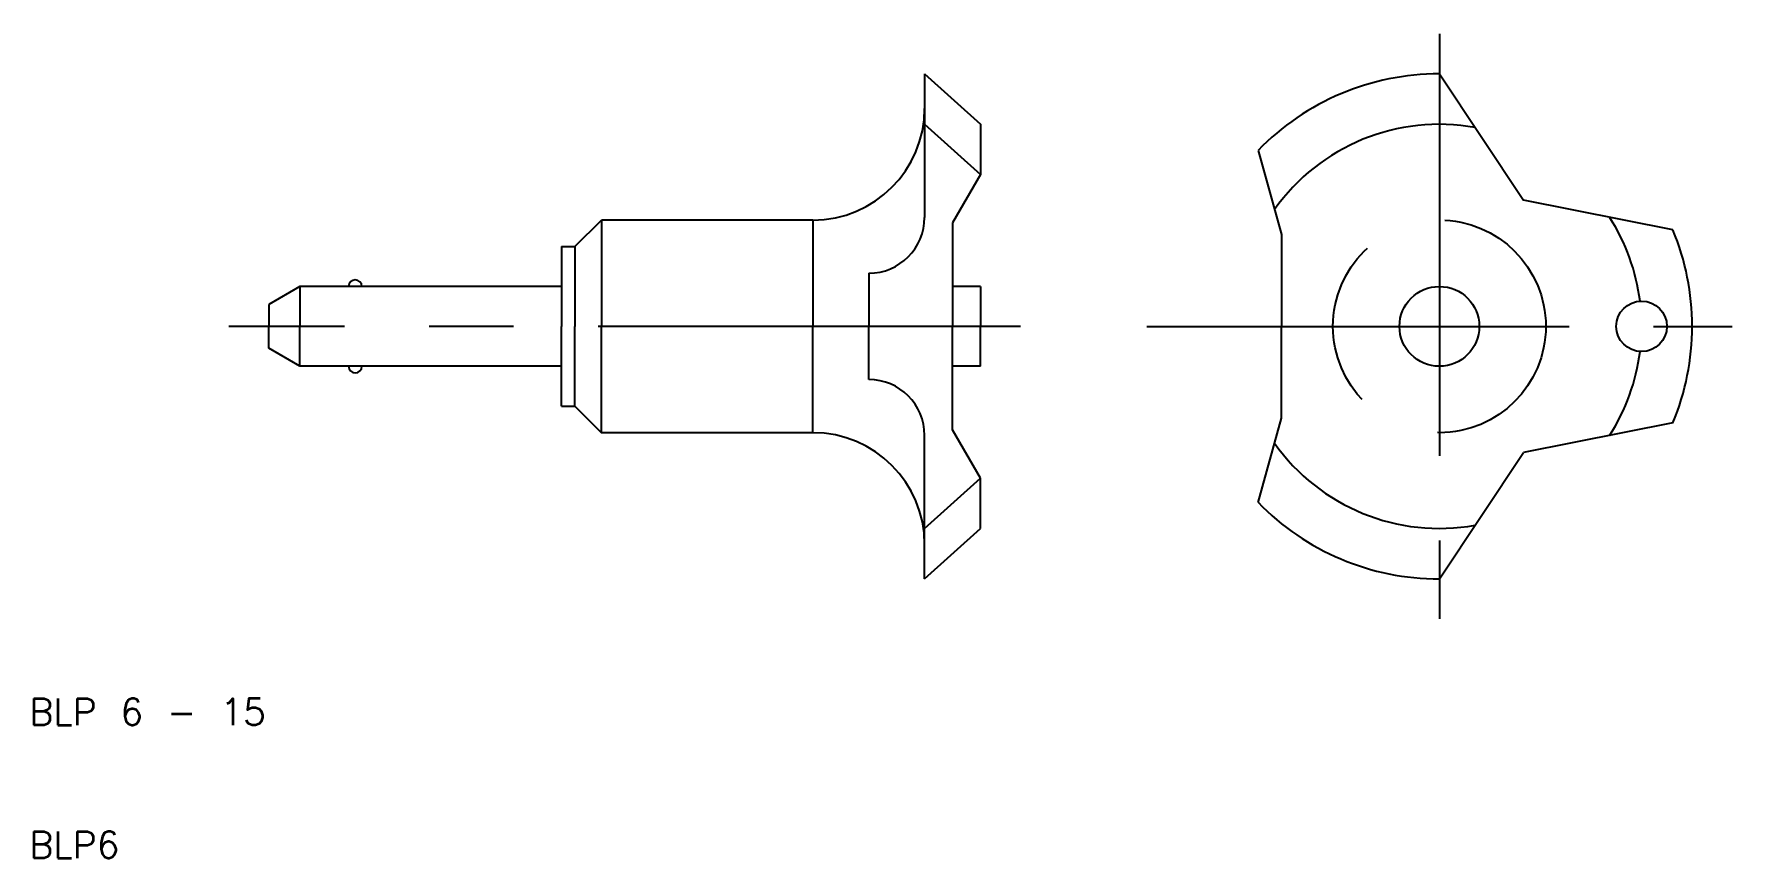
# Model space of a CAD drawing. Extents: x 10 to 138, y 10 to 72.
import ezdxf

# ---------------------------------------------------------------- set-up
doc = ezdxf.new("R2010")
doc.units = 0
doc.linetypes.add('CENTER', pattern=[50.8, 31.75, -6.35, 6.35, -6.35])
doc.linetypes.add('DASHED', pattern=[19.05, 12.7, -6.35])
doc.layers.get('0').update_dxf_attribs({"linetype": 'CONTINUOUS'})
doc.layers.add('CENTER', color=1, linetype='CENTER')
doc.styles.get("Standard").update_dxf_attribs({"font": 'txt.shx'})

msp = doc.modelspace()

# ---------------------------------------------------------------- linework, layer by layer
for p, q in [((77.3, 69), (81.5, 65.2)), ((77.3, 69), (77.3, 66.4)), ((116, 69), (122.33, 59.5)), ((77.3, 66.4), (77.3, 58.2)), ((77.3, 65.2), (81.5, 61.42)), ((81.5, 65.2), (81.5, 61.42)), ((102.37, 63.24), (104.12, 56.91)), ((81.5, 61.42), (79.4, 57.78)), ((133.56, 57.25), (122.33, 59.5)), ((51, 56), (53, 58)), ((68.9, 58), (53, 58)), ((53, 58), (53, 50)), ((68.9, 58), (68.9, 50)), ((79.4, 57.78), (79.4, 50)), ((104.12, 56.91), (104.12, 50)), ((50, 56), (50, 50)), ((50, 56), (51, 56)), ((51, 56), (51, 50)), ((73.1, 54), (73.1, 50)), ((30.33, 53), (28, 51.65)), ((50, 53), (30.33, 53)), ((30.33, 53), (30.33, 50)), ((81.5, 53), (79.4, 53)), ((81.5, 53), (81.5, 50)), ((28, 51.65), (28, 50)), ((28, 48.35), (28, 50)), ((30.33, 47), (30.33, 50)), ((50, 44), (50, 50)), ((51, 44), (51, 50)), ((53, 42), (53, 50)), ((68.9, 42), (68.9, 50)), ((73.1, 46), (73.1, 50)), ((79.4, 42.22), (79.4, 50)), ((81.5, 47), (81.5, 50)), ((104.12, 43.09), (104.12, 50)), ((30.33, 47), (28, 48.35)), ((50, 47), (30.33, 47)), ((81.5, 47), (79.4, 47)), ((50, 44), (51, 44)), ((51, 44), (53, 42)), ((81.5, 38.58), (79.4, 42.22)), ((102.37, 36.76), (104.12, 43.09)), ((133.56, 42.75), (122.33, 40.5)), ((68.9, 42), (53, 42)), ((77.3, 33.6), (77.3, 41.8)), ((116, 31), (122.33, 40.5)), ((77.3, 34.8), (81.5, 38.58)), ((81.5, 34.8), (81.5, 38.58)), ((77.3, 31), (81.5, 34.8)), ((77.3, 31), (77.3, 33.6))]:
    msp.add_line(p, q)
at = {"color": 3, "linetype": 'DASHED'}
msp.add_circle((116, 50), 8, dxfattribs=at)
for centre, radius in [((116, 50), 3), ((131.2, 50), 1.9)]:
    msp.add_circle(centre, radius)
for centre, radius, start, end in [((116, 50), 19, 90, 135.8353), ((68.9, 66.4), 8.4, 270, 0), ((116, 50), 15.2, 79.7922, 144.65), ((73.1, 58.2), 4.2, 270, 0), ((116, 50), 15.2, 7.1666, 32.6837), ((116, 50), 19, 0, 22.4464), ((34.5, 53), 0.5, 0, 180), ((116, 50), 19, 337.5536, 0), ((116, 50), 15.2, 327.3163, 352.8334), ((34.5, 47), 0.5, 180, 0), ((73.1, 41.8), 4.2, 0, 90), ((68.9, 33.6), 8.4, 0, 90), ((116, 50), 15.2, 215.35, 280.2078), ((116, 50), 19, 224.1647, 270)]:
    msp.add_arc(centre, radius, start, end)
at = {"layer": 'CENTER'}
for p, q in [((116, 72), (116, 28)), ((84.5, 50), (25, 50)), ((94, 50), (138, 50))]:
    msp.add_line(p, q, dxfattribs=at)

# ---------------------------------------------------------------- texts
for s, p in [('BLP 6 - 15', (10, 20)), ('BLP6', (10, 10))]:
    msp.add_text(s, height=2).set_placement(p)

doc.saveas('drawing.dxf')
